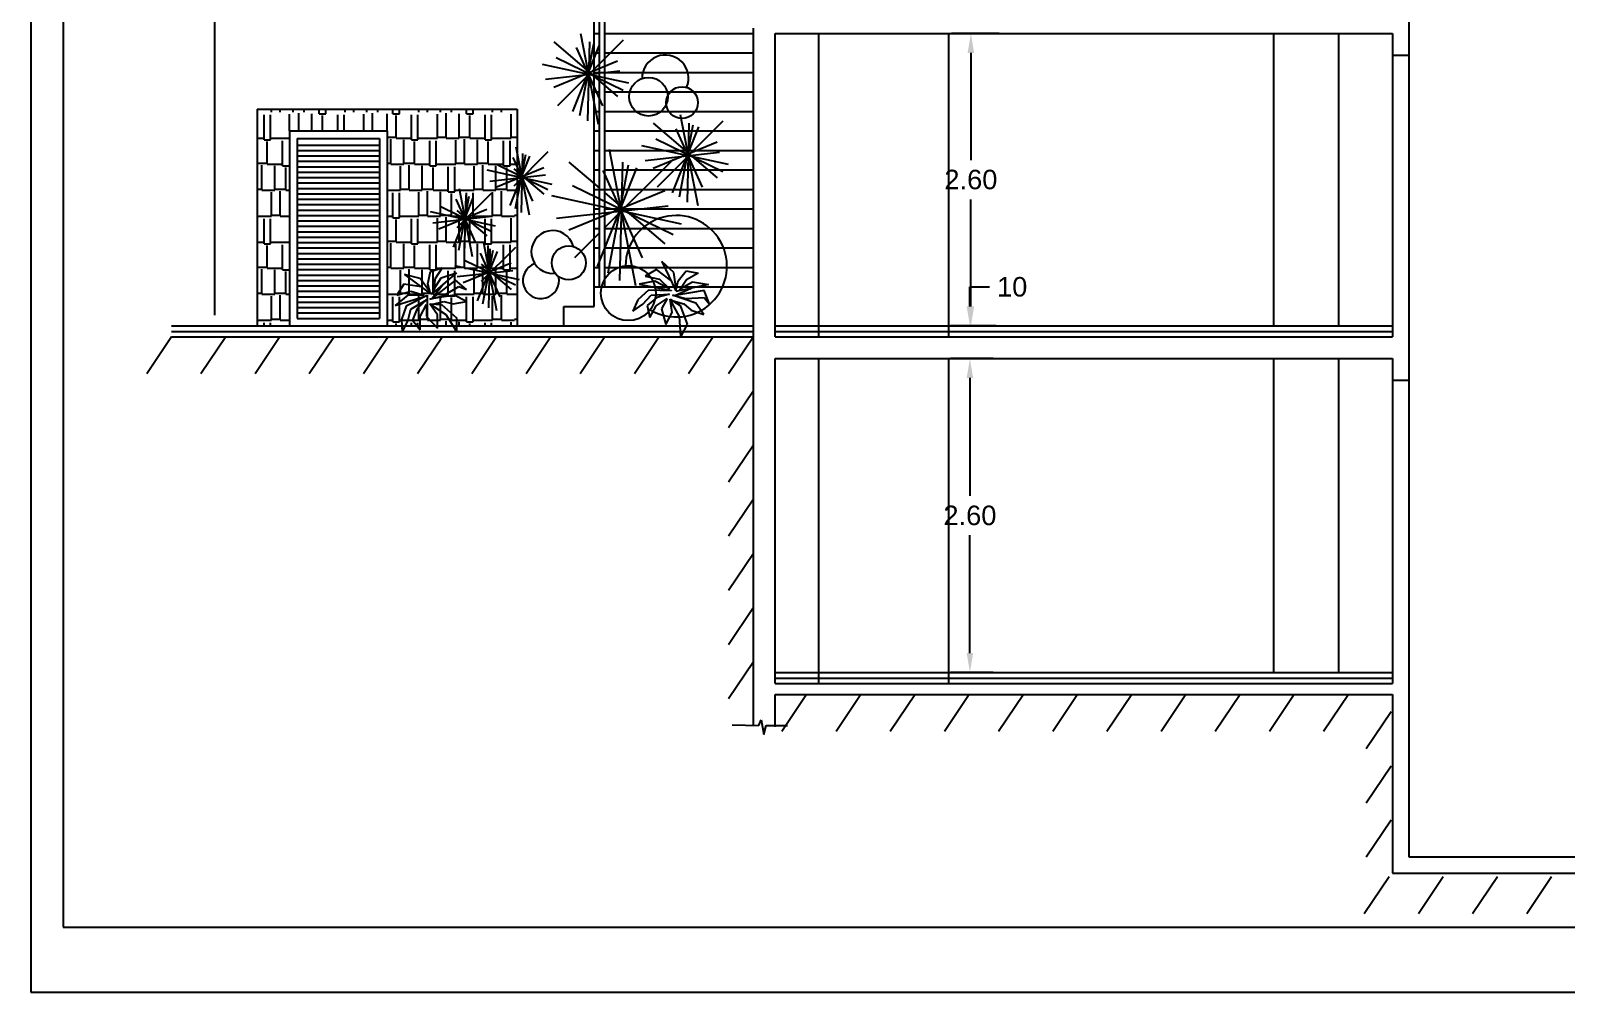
# Model space of a CAD drawing. Header units: millimetres. Extents: x 2200 to 2403, y 2380 to 2511.
# Drawn here: x 2285.21 to 2299.39, y 2459.72 to 2468.59 of the extents above; entities that cross this region are included whole.
import ezdxf

# ---------------------------------------------------------------- set-up
doc = ezdxf.new("R2010")
doc.units = ezdxf.units.MM
doc.styles.get("Standard").update_dxf_attribs({"font": 'arial.ttf'})
doc.dimstyles.get("Standard").update_dxf_attribs({"dimtxt": 0.18, "dimasz": 0.18, "dimexe": 0.18, "dimexo": 0.0625, "dimgap": 0.09, "dimtad": 0, "dimtih": 1, "dimtoh": 1, "dimdec": 4, "dimzin": 0, "dimdsep": 46, "dimtxsty": 'Standard', "dimcen": 0.09, "dimadec": 0, "dimazin": 0, "dimtfac": 1, "dimtdec": 4, "dimtofl": 0, "dimtmove": 0, "dimatfit": 3, "dimfxl": 1, "dimtolj": 1, "dimtzin": 0, "dimarcsym": 0})

# ---------------------------------------------------------------- blocks, each defined once
blk = doc.blocks.new('*D802')
at = {"color": 0, "lineweight": -2, "transparency": 16777216}
for p, q in [((2294.097, 2465.568), (2293.702, 2465.568)), ((2293.882, 2465.388), (2293.882, 2464.299)), ((2293.882, 2462.848), (2293.882, 2463.936)), ((2294.097, 2462.668), (2293.702, 2462.668))]:
    blk.add_line(p, q, dxfattribs=at)
at = {"color": 0, "transparency": 16777216}
for points in [[(2293.852, 2465.388), (2293.912, 2465.388), (2293.882, 2465.568)], [(2293.852, 2462.848), (2293.912, 2462.848), (2293.882, 2462.668)]]:
    blk.add_solid(points, dxfattribs=at)
at = {"layer": 'DEFPOINTS', "color": 0, "transparency": 16777216}
for p in [(2294.159, 2465.568), (2293.882, 2462.668), (2294.159, 2462.668)]:
    blk.add_point(p, dxfattribs=at)
at = {"color": 0, "transparency": 16777216, "insert": (2293.882, 2464.118), "char_height": 0.18, "attachment_point": 5}
blk.add_mtext('\\A1;2.60', dxfattribs=at)
blk = doc.blocks.new('*D803')
at = {"color": 0, "lineweight": -2, "transparency": 16777216}
for p, q in [((2293.882, 2466.048), (2293.882, 2466.228)), ((2293.882, 2466.228), (2294.062, 2466.228)), ((2294.025, 2465.868), (2293.702, 2465.868)), ((2294.025, 2465.568), (2293.702, 2465.568)), ((2293.882, 2465.388), (2293.882, 2465.208))]:
    blk.add_line(p, q, dxfattribs=at)
at = {"color": 0, "transparency": 16777216}
for points in [[(2293.852, 2466.048), (2293.912, 2466.048), (2293.882, 2465.868)], [(2293.852, 2465.388), (2293.912, 2465.388), (2293.882, 2465.568)]]:
    blk.add_solid(points, dxfattribs=at)
at = {"layer": 'DEFPOINTS', "color": 0, "transparency": 16777216}
for p in [(2293.882, 2465.868), (2294.088, 2465.868), (2294.088, 2465.568)]:
    blk.add_point(p, dxfattribs=at)
at = {"color": 0, "transparency": 16777216, "insert": (2294.272, 2466.228), "char_height": 0.18, "attachment_point": 5}
blk.add_mtext('\\A1;10', dxfattribs=at)
blk = doc.blocks.new('*D804')
at = {"color": 0, "lineweight": -2, "transparency": 16777216}
for p, q in [((2294.124, 2468.568), (2293.711, 2468.568)), ((2293.891, 2468.388), (2293.891, 2467.399)), ((2293.891, 2466.048), (2293.891, 2467.036)), ((2294.124, 2465.868), (2293.711, 2465.868))]:
    blk.add_line(p, q, dxfattribs=at)
at = {"color": 0, "transparency": 16777216}
for points in [[(2293.861, 2468.388), (2293.921, 2468.388), (2293.891, 2468.568)], [(2293.861, 2466.048), (2293.921, 2466.048), (2293.891, 2465.868)]]:
    blk.add_solid(points, dxfattribs=at)
at = {"layer": 'DEFPOINTS', "color": 0, "transparency": 16777216}
for p in [(2293.891, 2468.568), (2294.186, 2468.568), (2294.186, 2465.868)]:
    blk.add_point(p, dxfattribs=at)
at = {"color": 0, "transparency": 16777216, "insert": (2293.891, 2467.218), "char_height": 0.18, "attachment_point": 5}
blk.add_mtext('\\A1;2.60', dxfattribs=at)
blk = doc.blocks.new('*D805')
at = {"color": 0, "lineweight": -2, "transparency": 16777216}
for p, q in [((2293.891, 2469.148), (2293.891, 2469.328)), ((2294.151, 2468.968), (2293.711, 2468.968)), ((2294.151, 2468.568), (2293.711, 2468.568)), ((2293.891, 2468.388), (2293.891, 2468.208))]:
    blk.add_line(p, q, dxfattribs=at)
at = {"color": 0, "transparency": 16777216}
for points in [[(2293.861, 2469.148), (2293.921, 2469.148), (2293.891, 2468.968)], [(2293.861, 2468.388), (2293.921, 2468.388), (2293.891, 2468.568)]]:
    blk.add_solid(points, dxfattribs=at)
at = {"layer": 'DEFPOINTS', "color": 0, "transparency": 16777216}
for p in [(2293.891, 2468.968), (2294.213, 2468.968), (2294.213, 2468.568)]:
    blk.add_point(p, dxfattribs=at)
at = {"color": 0, "transparency": 16777216, "insert": (2293.891, 2468.768), "char_height": 0.18, "attachment_point": 5}
blk.add_mtext('\\A1;10', dxfattribs=at)

msp = doc.modelspace()

# ---------------------------------------------------------------- linework, layer by layer
at = {"color": 1}
for p, q in [((2285.2134, 2511.06758), (2285.2134, 2459.71758)), ((2285.2134, 2459.71758), (2324.36744, 2459.71758))]:
    msp.add_line(p, q, dxfattribs=at)
for p, q in [((2285.5134, 2510.76758), (2285.5134, 2460.31758)), ((2297.9334, 2472.16758), (2297.9334, 2460.96758)), ((2291.8834, 2462.18206), (2291.8834, 2468.61758)), ((2292.0834, 2468.56758), (2297.7834, 2468.56758)), ((2292.0834, 2465.76758), (2292.0834, 2468.56758)), ((2297.7834, 2468.56758), (2297.7834, 2465.76758)), ((2297.7834, 2468.36758), (2297.9334, 2468.36758)), ((2286.5134, 2465.76758), (2291.8834, 2465.76758)), ((2292.0834, 2465.76758), (2297.7834, 2465.76758)), ((2292.0834, 2465.56758), (2297.7834, 2465.56758)), ((2292.0834, 2462.56758), (2292.0834, 2465.56758)), ((2297.7834, 2465.56758), (2297.7834, 2462.56758)), ((2297.7834, 2465.36758), (2297.9334, 2465.36758)), ((2292.0834, 2462.56758), (2297.7834, 2462.56758)), ((2292.0834, 2462.16758), (2292.0834, 2462.46758)), ((2292.0834, 2462.46758), (2297.7834, 2462.46758)), ((2297.7834, 2462.46758), (2297.7834, 2460.81758)), ((2297.9334, 2460.96758), (2299.5834, 2460.96758)), ((2297.7834, 2460.81758), (2299.7334, 2460.81758)), ((2285.5134, 2460.31758), (2324.06744, 2460.31758))]:
    msp.add_line(p, q)
at = {"color": 4}
for p, q in [((2286.9134, 2465.96665), (2286.9134, 2472.46758)), ((2290.4634, 2466.22758), (2290.4634, 2470.00758)), ((2290.5134, 2466.22758), (2290.5134, 2469.93758)), ((2290.4134, 2466.04758), (2290.4134, 2469.10758)), ((2290.68248, 2468.506), (2290.07516, 2467.89909)), ((2290.28899, 2468.56764), (2290.45088, 2467.73024)), ((2290.4134, 2468.56758), (2290.4634, 2468.56758)), ((2290.5134, 2468.56758), (2291.8834, 2468.56758)), ((2290.04046, 2468.48866), (2290.63043, 2467.98579)), ((2290.45691, 2468.45398), (2290.21398, 2467.84707)), ((2290.24868, 2468.43664), (2290.49161, 2467.89909)), ((2290.40644, 2468.46931), (2290.27947, 2467.80636)), ((2290.37015, 2468.48866), (2290.35279, 2467.76037)), ((2290.4134, 2468.38758), (2290.4634, 2468.38758)), ((2290.5134, 2468.38758), (2291.8834, 2468.38758)), ((2290.73454, 2468.10718), (2289.93635, 2468.28058)), ((2290.04046, 2468.0725), (2290.63043, 2468.31526)), ((2290.06363, 2468.3456), (2290.68259, 2468.04426)), ((2290.4634, 2468.19791), (2289.96523, 2468.1426)), ((2290.4134, 2468.20758), (2291.8834, 2468.20758)), ((2290.65085, 2468.21872), (2290.5134, 2468.20346)), ((2290.4134, 2468.02758), (2290.4634, 2468.02758)), ((2290.5134, 2468.02758), (2291.8834, 2468.02758)), ((2287.3034, 2467.86758), (2287.3034, 2465.86758)), ((2287.3034, 2467.86758), (2289.7034, 2467.86758)), ((2287.36711, 2467.58641), (2287.36711, 2467.81641)), ((2287.42711, 2467.58641), (2287.42711, 2467.81641)), ((2287.43711, 2467.84141), (2287.43711, 2467.86758)), ((2287.51711, 2467.84141), (2287.51711, 2467.86758)), ((2287.6034, 2467.66758), (2287.6034, 2467.82141)), ((2287.63711, 2467.84141), (2287.63711, 2467.86758)), ((2287.68711, 2467.66758), (2287.68711, 2467.83141)), ((2287.73711, 2467.84141), (2287.73711, 2467.86758)), ((2287.80711, 2467.66758), (2287.80711, 2467.82641)), ((2287.87711, 2467.82641), (2287.87711, 2467.86758)), ((2287.87711, 2467.82641), (2287.93711, 2467.82641)), ((2287.90711, 2467.66758), (2287.90711, 2467.81141)), ((2287.93711, 2467.82641), (2287.93711, 2467.86758)), ((2288.04711, 2467.66758), (2288.04711, 2467.81641)), ((2288.10711, 2467.66758), (2288.10711, 2467.81641)), ((2288.11711, 2467.84141), (2288.11711, 2467.86758)), ((2288.19711, 2467.84141), (2288.19711, 2467.86758)), ((2288.28711, 2467.66758), (2288.28711, 2467.82141)), ((2288.31711, 2467.84141), (2288.31711, 2467.86758)), ((2288.36711, 2467.66758), (2288.36711, 2467.83141)), ((2288.41711, 2467.84141), (2288.41711, 2467.86758)), ((2288.5034, 2467.66758), (2288.5034, 2467.82641)), ((2288.55711, 2467.82641), (2288.55711, 2467.86758)), ((2288.55711, 2467.82641), (2288.61711, 2467.82641)), ((2288.58711, 2467.60141), (2288.58711, 2467.81141)), ((2288.61711, 2467.82641), (2288.61711, 2467.86758)), ((2288.72711, 2467.58641), (2288.72711, 2467.81641)), ((2288.78711, 2467.58641), (2288.78711, 2467.81641)), ((2288.79711, 2467.84141), (2288.79711, 2467.86758)), ((2288.87711, 2467.84141), (2288.87711, 2467.86758)), ((2288.96711, 2467.60141), (2288.96711, 2467.82141)), ((2288.99711, 2467.84141), (2288.99711, 2467.86758)), ((2289.04711, 2467.60141), (2289.04711, 2467.83141)), ((2289.09711, 2467.84141), (2289.09711, 2467.86758)), ((2289.16711, 2467.60141), (2289.16711, 2467.82641)), ((2289.23711, 2467.82641), (2289.23711, 2467.86758)), ((2289.23711, 2467.82641), (2289.29711, 2467.82641)), ((2289.26711, 2467.60141), (2289.26711, 2467.81141)), ((2289.29711, 2467.82641), (2289.29711, 2467.86758)), ((2289.40711, 2467.58641), (2289.40711, 2467.81641)), ((2289.46711, 2467.58641), (2289.46711, 2467.81641)), ((2289.47711, 2467.84141), (2289.47711, 2467.86758)), ((2289.55711, 2467.84141), (2289.55711, 2467.86758)), ((2289.64711, 2467.60141), (2289.64711, 2467.82141)), ((2289.7034, 2467.86758), (2289.7034, 2465.86758)), ((2290.4134, 2467.84758), (2290.4634, 2467.84758)), ((2290.5134, 2467.84758), (2291.8834, 2467.84758)), ((2291.20781, 2467.81809), (2291.36969, 2466.98069)), ((2287.6034, 2467.66758), (2288.5034, 2467.66758)), ((2287.6034, 2467.66758), (2287.6034, 2465.86758)), ((2288.5034, 2467.66758), (2288.5034, 2465.86758)), ((2290.4134, 2467.66758), (2290.4634, 2467.66758)), ((2290.5134, 2467.66758), (2291.8834, 2467.66758)), ((2290.95928, 2467.73911), (2291.54925, 2467.23624)), ((2291.6013, 2467.75645), (2290.99398, 2467.14954)), ((2291.37573, 2467.70443), (2291.1328, 2467.09752)), ((2291.1675, 2467.68709), (2291.41043, 2467.14954)), ((2291.32526, 2467.71976), (2291.19829, 2467.05681)), ((2291.28897, 2467.73911), (2291.27161, 2467.01082)), ((2287.3034, 2467.60141), (2287.36711, 2467.60141)), ((2287.36711, 2467.58641), (2287.42711, 2467.58641)), ((2287.39711, 2467.36141), (2287.39711, 2467.57141)), ((2287.42711, 2467.60141), (2287.6034, 2467.60141)), ((2287.53711, 2467.34641), (2287.53711, 2467.57641)), ((2287.6734, 2467.59758), (2288.4334, 2467.59758)), ((2287.6734, 2467.59758), (2287.6734, 2465.93758)), ((2287.6734, 2467.53758), (2288.4334, 2467.53758)), ((2288.4334, 2467.59758), (2288.4334, 2465.93758)), ((2288.5034, 2467.61141), (2288.58711, 2467.61141)), ((2288.53711, 2467.36141), (2288.53711, 2467.59141)), ((2288.58711, 2467.60141), (2288.72711, 2467.60141)), ((2288.65711, 2467.36141), (2288.65711, 2467.58641)), ((2288.72711, 2467.58641), (2288.78711, 2467.58641)), ((2288.75711, 2467.36141), (2288.75711, 2467.57141)), ((2288.78711, 2467.60141), (2288.96711, 2467.60141)), ((2288.89711, 2467.34641), (2288.89711, 2467.57641)), ((2288.95711, 2467.34641), (2288.95711, 2467.57641)), ((2288.96711, 2467.61141), (2289.04711, 2467.61141)), ((2289.04711, 2467.60141), (2289.16711, 2467.60141)), ((2289.13711, 2467.36141), (2289.13711, 2467.58141)), ((2289.16711, 2467.61141), (2289.26711, 2467.61141)), ((2289.21711, 2467.36141), (2289.21711, 2467.59141)), ((2289.26711, 2467.60141), (2289.40711, 2467.60141)), ((2289.33711, 2467.36141), (2289.33711, 2467.58641)), ((2289.40711, 2467.58641), (2289.46711, 2467.58641)), ((2289.43711, 2467.36141), (2289.43711, 2467.57141)), ((2289.46711, 2467.60141), (2289.64711, 2467.60141)), ((2289.57711, 2467.34641), (2289.57711, 2467.57641)), ((2289.63711, 2467.34641), (2289.63711, 2467.57641)), ((2289.64711, 2467.61141), (2289.7034, 2467.61141)), ((2289.69235, 2467.51993), (2289.81376, 2466.89188)), ((2291.65336, 2467.35763), (2290.85517, 2467.53103)), ((2290.95928, 2467.32295), (2291.54925, 2467.56571)), ((2290.98245, 2467.59605), (2291.60141, 2467.29471)), ((2287.3034, 2467.37141), (2287.39711, 2467.37141)), ((2287.6734, 2467.48758), (2288.4334, 2467.48758)), ((2287.6734, 2467.43758), (2288.4334, 2467.43758)), ((2287.6734, 2467.38758), (2288.4334, 2467.38758)), ((2288.5034, 2467.37141), (2288.53711, 2467.37141)), ((2288.65711, 2467.37141), (2288.75711, 2467.37141)), ((2289.13711, 2467.37141), (2289.21711, 2467.37141)), ((2289.33711, 2467.37141), (2289.43711, 2467.37141)), ((2289.81828, 2467.43468), (2289.63609, 2466.9795)), ((2289.66211, 2467.42168), (2289.84431, 2467.01852)), ((2289.98746, 2467.4737), (2289.67257, 2467.15902)), ((2289.78043, 2467.44618), (2289.6852, 2466.94897)), ((2289.75321, 2467.46069), (2289.7402, 2466.91448)), ((2290.18016, 2467.37941), (2290.4634, 2467.13798)), ((2290.4134, 2467.48758), (2290.4634, 2467.48758)), ((2290.5134, 2467.48758), (2291.8834, 2467.48758)), ((2291.14319, 2467.40542), (2290.5134, 2466.77605)), ((2290.55296, 2467.49788), (2290.79578, 2466.24177)), ((2290.67469, 2467.37941), (2290.64866, 2466.28697)), ((2291.56967, 2467.46917), (2290.88405, 2467.39305)), ((2287.34711, 2467.12141), (2287.34711, 2467.35141)), ((2287.39711, 2467.36141), (2287.53711, 2467.36141)), ((2287.46711, 2467.12141), (2287.46711, 2467.34641)), ((2287.53711, 2467.34641), (2287.59711, 2467.34641)), ((2287.56711, 2467.12141), (2287.56711, 2467.33141)), ((2287.59711, 2467.36141), (2287.6034, 2467.36141)), ((2287.6734, 2467.33758), (2288.4334, 2467.33758)), ((2287.6734, 2467.28758), (2288.4334, 2467.28758)), ((2287.6734, 2467.23758), (2288.4334, 2467.23758)), ((2288.53711, 2467.36141), (2288.65711, 2467.36141)), ((2288.62711, 2467.12141), (2288.62711, 2467.34141)), ((2288.70711, 2467.12141), (2288.70711, 2467.35141)), ((2288.75711, 2467.36141), (2288.89711, 2467.36141)), ((2288.82711, 2467.12141), (2288.82711, 2467.34641)), ((2288.89711, 2467.34641), (2288.95711, 2467.34641)), ((2288.92711, 2467.12141), (2288.92711, 2467.33141)), ((2288.95711, 2467.36141), (2289.13711, 2467.36141)), ((2289.06711, 2467.10641), (2289.06711, 2467.33641)), ((2289.12711, 2467.10641), (2289.12711, 2467.33641)), ((2289.21711, 2467.36141), (2289.33711, 2467.36141)), ((2289.30711, 2467.12141), (2289.30711, 2467.34141)), ((2289.38711, 2467.12141), (2289.38711, 2467.35141)), ((2290.0265, 2467.17458), (2289.42786, 2467.30463)), ((2289.43711, 2467.36141), (2289.57711, 2467.36141)), ((2289.96374, 2467.25824), (2289.44952, 2467.20115)), ((2289.50595, 2467.14857), (2289.94842, 2467.33064)), ((2289.50711, 2467.12141), (2289.50711, 2467.34641)), ((2289.52332, 2467.3534), (2289.98754, 2467.1274)), ((2289.57711, 2467.34641), (2289.63711, 2467.34641)), ((2289.60711, 2467.12141), (2289.60711, 2467.33141)), ((2289.63711, 2467.36141), (2289.7034, 2467.36141)), ((2289.67257, 2467.31867), (2289.94842, 2467.08354)), ((2290.4134, 2467.30758), (2290.4634, 2467.30758)), ((2290.80483, 2467.32739), (2290.44044, 2466.41702)), ((2290.49249, 2467.30138), (2290.85688, 2466.49506)), ((2290.5134, 2467.30758), (2291.8834, 2467.30758)), ((2290.72912, 2467.35039), (2290.53868, 2466.35596)), ((2287.3034, 2467.13141), (2287.34711, 2467.13141)), ((2287.34711, 2467.12141), (2287.46711, 2467.12141)), ((2287.43711, 2466.88141), (2287.43711, 2467.10141)), ((2287.46711, 2467.13141), (2287.56711, 2467.13141)), ((2287.51711, 2466.88141), (2287.51711, 2467.11141)), ((2287.56711, 2467.12141), (2287.6034, 2467.12141)), ((2287.6734, 2467.18758), (2288.4334, 2467.18758)), ((2287.6734, 2467.13758), (2288.4334, 2467.13758)), ((2287.6734, 2467.08758), (2288.4334, 2467.08758)), ((2288.5034, 2467.12141), (2288.62711, 2467.12141)), ((2288.55711, 2466.86641), (2288.55711, 2467.09641)), ((2288.61711, 2466.86641), (2288.61711, 2467.09641)), ((2288.62711, 2467.13141), (2288.70711, 2467.13141)), ((2288.70711, 2467.12141), (2288.82711, 2467.12141)), ((2288.79711, 2466.88141), (2288.79711, 2467.10141)), ((2288.82711, 2467.13141), (2288.92711, 2467.13141)), ((2288.87711, 2466.88141), (2288.87711, 2467.11141)), ((2288.92711, 2467.12141), (2289.06711, 2467.12141)), ((2288.99711, 2466.88141), (2288.99711, 2467.10641)), ((2289.06711, 2467.10641), (2289.12711, 2467.10641)), ((2289.09711, 2466.88141), (2289.09711, 2467.09141)), ((2289.12711, 2467.12141), (2289.30711, 2467.12141)), ((2289.4628, 2467.08919), (2289.1479, 2466.77451)), ((2289.16768, 2467.13543), (2289.28909, 2466.50737)), ((2289.23711, 2466.86641), (2289.23711, 2467.09641)), ((2289.29711, 2466.86641), (2289.29711, 2467.09641)), ((2289.30711, 2467.13141), (2289.38711, 2467.13141)), ((2289.38711, 2467.12141), (2289.50711, 2467.12141)), ((2289.47711, 2466.88141), (2289.47711, 2467.10141)), ((2289.50711, 2467.13141), (2289.60711, 2467.13141)), ((2289.55711, 2466.88141), (2289.55711, 2467.11141)), ((2289.60711, 2467.12141), (2289.7034, 2467.12141)), ((2290.18016, 2466.75516), (2291.06511, 2467.11931)), ((2290.21491, 2467.16482), (2291.14335, 2466.71281)), ((2290.4134, 2467.12758), (2291.8834, 2467.12758)), ((2290.5134, 2467.09537), (2291.06511, 2466.62511)), ((2287.6734, 2467.03758), (2288.4334, 2467.03758)), ((2287.6734, 2466.98758), (2288.4334, 2466.98758)), ((2288.98128, 2466.76406), (2289.42376, 2466.94614)), ((2288.99866, 2466.9689), (2289.46288, 2466.74289)), ((2289.29362, 2467.05018), (2289.11142, 2466.595)), ((2289.13745, 2467.03717), (2289.31964, 2466.63401)), ((2289.25576, 2467.06168), (2289.16054, 2466.56447)), ((2289.22855, 2467.07619), (2289.21553, 2466.52997)), ((2291.22128, 2466.80718), (2290.02399, 2467.06728)), ((2291.09574, 2466.9745), (2290.06732, 2466.86031)), ((2290.4134, 2466.94758), (2290.4634, 2466.94758)), ((2290.5134, 2466.94758), (2291.8834, 2466.94758)), ((2287.3034, 2466.88141), (2287.43711, 2466.88141)), ((2287.36711, 2466.62641), (2287.36711, 2466.85641)), ((2287.42711, 2466.62641), (2287.42711, 2466.85641)), ((2287.43711, 2466.89141), (2287.51711, 2466.89141)), ((2287.51711, 2466.88141), (2287.6034, 2466.88141)), ((2287.6734, 2466.93758), (2288.4334, 2466.93758)), ((2287.6734, 2466.88758), (2288.4334, 2466.88758)), ((2287.6734, 2466.83758), (2288.4334, 2466.83758)), ((2288.5034, 2466.88141), (2288.55711, 2466.88141)), ((2288.55711, 2466.86641), (2288.61711, 2466.86641)), ((2288.58711, 2466.64141), (2288.58711, 2466.85141)), ((2288.61711, 2466.88141), (2288.79711, 2466.88141)), ((2288.72711, 2466.62641), (2288.72711, 2466.85641)), ((2288.78711, 2466.62641), (2288.78711, 2466.85641)), ((2288.79711, 2466.89141), (2288.87711, 2466.89141)), ((2288.87711, 2466.88141), (2288.99711, 2466.88141)), ((2289.50184, 2466.79007), (2288.9032, 2466.92013)), ((2289.43907, 2466.87374), (2288.92486, 2466.81664)), ((2288.96711, 2466.64141), (2288.96711, 2466.86141)), ((2288.99711, 2466.89141), (2289.09711, 2466.89141)), ((2289.04711, 2466.64141), (2289.04711, 2466.87141)), ((2289.09711, 2466.88141), (2289.23711, 2466.88141)), ((2289.1479, 2466.93417), (2289.42376, 2466.69904)), ((2289.16711, 2466.64141), (2289.16711, 2466.86641)), ((2289.23711, 2466.86641), (2289.29711, 2466.86641)), ((2289.26711, 2466.64141), (2289.26711, 2466.85141)), ((2289.29711, 2466.88141), (2289.47711, 2466.88141)), ((2289.40711, 2466.62641), (2289.40711, 2466.85641)), ((2289.46711, 2466.62641), (2289.46711, 2466.85641)), ((2289.47711, 2466.89141), (2289.55711, 2466.89141)), ((2289.55711, 2466.88141), (2289.67711, 2466.88141)), ((2289.64711, 2466.64141), (2289.64711, 2466.86141)), ((2289.67711, 2466.89141), (2289.7034, 2466.89141)), ((2287.6734, 2466.78758), (2288.4334, 2466.78758)), ((2287.6734, 2466.73758), (2288.4334, 2466.73758)), ((2287.6734, 2466.68758), (2288.4334, 2466.68758)), ((2290.4634, 2466.72609), (2290.23221, 2466.49506)), ((2290.4134, 2466.76758), (2290.4634, 2466.76758)), ((2290.5134, 2466.76758), (2291.8834, 2466.76758)), ((2287.3034, 2466.64141), (2287.36711, 2466.64141)), ((2287.36711, 2466.62641), (2287.42711, 2466.62641)), ((2287.39711, 2466.40141), (2287.39711, 2466.61141)), ((2287.42711, 2466.64141), (2287.6034, 2466.64141)), ((2287.53711, 2466.38641), (2287.53711, 2466.61641)), ((2287.6734, 2466.63758), (2288.4334, 2466.63758)), ((2287.6734, 2466.58758), (2288.4334, 2466.58758)), ((2287.6734, 2466.53758), (2288.4334, 2466.53758)), ((2288.5034, 2466.65141), (2288.58711, 2466.65141)), ((2288.53711, 2466.40141), (2288.53711, 2466.63141)), ((2288.58711, 2466.64141), (2288.72711, 2466.64141)), ((2288.65711, 2466.40141), (2288.65711, 2466.62641)), ((2288.72711, 2466.62641), (2288.78711, 2466.62641)), ((2288.75711, 2466.40141), (2288.75711, 2466.61141)), ((2288.78711, 2466.64141), (2288.96711, 2466.64141)), ((2288.89711, 2466.38641), (2288.89711, 2466.61641)), ((2288.95711, 2466.38641), (2288.95711, 2466.61641)), ((2288.96711, 2466.65141), (2289.04711, 2466.65141)), ((2289.04711, 2466.64141), (2289.16711, 2466.64141)), ((2289.13711, 2466.40141), (2289.13711, 2466.62141)), ((2289.16711, 2466.65141), (2289.26711, 2466.65141)), ((2289.21711, 2466.40141), (2289.21711, 2466.63141)), ((2289.26711, 2466.64141), (2289.40711, 2466.64141)), ((2289.51747, 2466.55379), (2289.33527, 2466.09861)), ((2289.33711, 2466.40141), (2289.33711, 2466.62641)), ((2289.3613, 2466.54079), (2289.5435, 2466.13763)), ((2289.68665, 2466.59281), (2289.37176, 2466.27813)), ((2289.47962, 2466.56529), (2289.38439, 2466.06808)), ((2289.39154, 2466.63904), (2289.51295, 2466.01098)), ((2289.40711, 2466.62641), (2289.46711, 2466.62641)), ((2289.43711, 2466.40141), (2289.43711, 2466.61141)), ((2289.4524, 2466.5798), (2289.43939, 2466.03359)), ((2289.46711, 2466.64141), (2289.64711, 2466.64141)), ((2289.57711, 2466.38641), (2289.57711, 2466.61641)), ((2289.63711, 2466.38641), (2289.63711, 2466.61641)), ((2289.64711, 2466.65141), (2289.7034, 2466.65141)), ((2290.4134, 2466.58758), (2290.4634, 2466.58758)), ((2290.5134, 2466.58758), (2291.8834, 2466.58758)), ((2287.3034, 2466.41141), (2287.39711, 2466.41141)), ((2287.34711, 2466.16141), (2287.34711, 2466.39141)), ((2287.39711, 2466.40141), (2287.53711, 2466.40141)), ((2287.46711, 2466.16141), (2287.46711, 2466.38641)), ((2287.53711, 2466.38641), (2287.59711, 2466.38641)), ((2287.59711, 2466.40141), (2287.6034, 2466.40141)), ((2287.6734, 2466.48758), (2288.4334, 2466.48758)), ((2287.6734, 2466.43758), (2288.4334, 2466.43758)), ((2287.6734, 2466.38758), (2288.4334, 2466.38758)), ((2288.5034, 2466.41141), (2288.53711, 2466.41141)), ((2288.53711, 2466.40141), (2288.65711, 2466.40141)), ((2288.62711, 2466.16141), (2288.62711, 2466.38141)), ((2288.65711, 2466.41141), (2288.75711, 2466.41141)), ((2288.70711, 2466.16141), (2288.70711, 2466.39141)), ((2288.75711, 2466.40141), (2288.89711, 2466.40141)), ((2288.82711, 2466.16141), (2288.82711, 2466.38641)), ((2288.89711, 2466.38641), (2288.95711, 2466.38641)), ((2288.9024, 2466.37074), (2289.01052, 2466.40466)), ((2289.01052, 2466.40466), (2288.94369, 2466.30097)), ((2288.95711, 2466.40141), (2289.13711, 2466.40141)), ((2289.72569, 2466.29369), (2289.12705, 2466.42374)), ((2289.13711, 2466.41141), (2289.21711, 2466.41141)), ((2289.20513, 2466.26768), (2289.64761, 2466.44975)), ((2289.21711, 2466.40141), (2289.33711, 2466.40141)), ((2289.22251, 2466.47251), (2289.68673, 2466.24651)), ((2289.30711, 2466.16141), (2289.30711, 2466.38141)), ((2289.33711, 2466.41141), (2289.43711, 2466.41141)), ((2289.37176, 2466.43778), (2289.64761, 2466.20265)), ((2289.38711, 2466.16141), (2289.38711, 2466.39141)), ((2289.43711, 2466.40141), (2289.57711, 2466.40141)), ((2289.50711, 2466.16141), (2289.50711, 2466.38641)), ((2289.57711, 2466.38641), (2289.63711, 2466.38641)), ((2289.63711, 2466.40141), (2289.7034, 2466.40141)), ((2290.4134, 2466.40758), (2290.4634, 2466.40758)), ((2290.5134, 2466.40758), (2291.8834, 2466.40758)), ((2290.99048, 2466.38726), (2290.88511, 2466.32829)), ((2291.11957, 2466.29068), (2290.99048, 2466.38726)), ((2291.03905, 2466.46245), (2291.16646, 2466.19064)), ((2291.14861, 2466.3607), (2291.03905, 2466.46245)), ((2287.56711, 2466.16141), (2287.56711, 2466.37141)), ((2287.6734, 2466.33758), (2288.4334, 2466.33758)), ((2287.6734, 2466.28758), (2288.4334, 2466.28758)), ((2287.6734, 2466.23758), (2288.4334, 2466.23758)), ((2288.65653, 2466.25361), (2288.59127, 2466.15201)), ((2288.81588, 2466.22907), (2288.65653, 2466.25361)), ((2288.80858, 2466.30453), (2288.66404, 2466.34281)), ((2288.66404, 2466.34281), (2288.9043, 2466.16284)), ((2288.89819, 2466.18142), (2288.80858, 2466.30453)), ((2288.88001, 2466.25568), (2288.9024, 2466.37074)), ((2288.9043, 2466.16284), (2288.88001, 2466.25568)), ((2289.14208, 2466.35845), (2288.90933, 2466.15908)), ((2289.13508, 2466.28989), (2288.91756, 2466.12299)), ((2288.91756, 2466.12299), (2289.01907, 2466.25361)), ((2288.92711, 2466.16141), (2288.92711, 2466.37141)), ((2288.94369, 2466.30097), (2288.93349, 2466.17805)), ((2288.93607, 2466.20913), (2289.00035, 2466.3108)), ((2289.00035, 2466.3108), (2289.14208, 2466.35845)), ((2289.06711, 2466.14641), (2289.06711, 2466.37641)), ((2289.12711, 2466.14641), (2289.12711, 2466.37641)), ((2289.23659, 2466.20281), (2289.13508, 2466.28989)), ((2289.66292, 2466.37735), (2289.14871, 2466.32026)), ((2289.60711, 2466.16141), (2289.60711, 2466.37141)), ((2290.9747, 2466.28055), (2290.82795, 2466.25185)), ((2290.82795, 2466.25185), (2291.12356, 2466.19474)), ((2290.88511, 2466.32829), (2291.01735, 2466.29894)), ((2291.10908, 2466.20895), (2290.9747, 2466.28055)), ((2291.01735, 2466.29894), (2291.10908, 2466.20895)), ((2291.1698, 2466.20991), (2291.14861, 2466.3607)), ((2291.16646, 2466.19064), (2291.18867, 2466.284)), ((2291.46829, 2466.25145), (2291.16913, 2466.18496)), ((2291.18867, 2466.284), (2291.26255, 2466.37502)), ((2291.26618, 2466.29402), (2291.19937, 2466.19034)), ((2291.21627, 2466.21656), (2291.3208, 2466.27606)), ((2291.26255, 2466.37502), (2291.37392, 2466.35411)), ((2291.37392, 2466.35411), (2291.26618, 2466.29402)), ((2291.3208, 2466.27606), (2291.46829, 2466.25145)), ((2287.3034, 2466.17141), (2287.34711, 2466.17141)), ((2287.34711, 2466.16141), (2287.46711, 2466.16141)), ((2287.43711, 2465.92141), (2287.43711, 2466.14141)), ((2287.46711, 2466.17141), (2287.56711, 2466.17141)), ((2287.51711, 2465.92141), (2287.51711, 2466.15141)), ((2287.56711, 2466.16141), (2287.6034, 2466.16141)), ((2287.6734, 2466.18758), (2288.4334, 2466.18758)), ((2287.6734, 2466.13758), (2288.4334, 2466.13758)), ((2288.5034, 2466.16141), (2288.62711, 2466.16141)), ((2288.55711, 2465.90641), (2288.55711, 2466.13641)), ((2288.69278, 2466.15201), (2288.57677, 2466.05768)), ((2288.57677, 2466.05768), (2288.86451, 2466.14629)), ((2288.59127, 2466.15201), (2288.72179, 2466.1883)), ((2288.61711, 2465.90641), (2288.61711, 2466.13641)), ((2288.62711, 2466.17141), (2288.70711, 2466.17141)), ((2288.86787, 2466.1453), (2288.67828, 2466.05042)), ((2288.84505, 2466.15201), (2288.69278, 2466.15201)), ((2288.70711, 2466.16141), (2288.82711, 2466.16141)), ((2288.72179, 2466.1883), (2288.84505, 2466.15201)), ((2288.72179, 2466.02139), (2288.8668, 2466.10847)), ((2288.8668, 2466.10847), (2288.77979, 2466.02865)), ((2288.79711, 2465.92141), (2288.79711, 2466.14141)), ((2288.82711, 2466.17141), (2288.92711, 2466.17141)), ((2288.86451, 2466.14629), (2288.86787, 2466.1453)), ((2288.87711, 2465.92141), (2288.87711, 2466.15141)), ((2289.12058, 2466.15201), (2288.8958, 2466.11573)), ((2288.8958, 2466.11573), (2289.01907, 2466.14476)), ((2288.92711, 2466.16141), (2289.06711, 2466.16141)), ((2288.99711, 2465.92141), (2288.99711, 2466.14641)), ((2289.01907, 2466.14476), (2289.16408, 2466.23184)), ((2289.06711, 2466.14641), (2289.12711, 2466.14641)), ((2289.09711, 2465.92141), (2289.09711, 2466.13141)), ((2289.23659, 2466.09396), (2289.12058, 2466.15201)), ((2289.12711, 2466.16141), (2289.30711, 2466.16141)), ((2289.16408, 2466.23184), (2289.23659, 2466.20281)), ((2289.23711, 2465.90641), (2289.23711, 2466.13641)), ((2289.29711, 2465.90641), (2289.29711, 2466.13641)), ((2289.30711, 2466.17141), (2289.38711, 2466.17141)), ((2289.38711, 2466.16141), (2289.50711, 2466.16141)), ((2289.47711, 2465.92141), (2289.47711, 2466.14141)), ((2289.50711, 2466.17141), (2289.60711, 2466.17141)), ((2289.55711, 2465.92141), (2289.55711, 2466.15141)), ((2289.60711, 2466.16141), (2289.7034, 2466.16141)), ((2290.4134, 2466.22758), (2291.8834, 2466.22758)), ((2290.81772, 2466.1093), (2290.76952, 2466.00342)), ((2290.91412, 2466.19771), (2290.81772, 2466.1093)), ((2290.86208, 2466.06921), (2290.93887, 2466.15164)), ((2290.99347, 2466.13076), (2290.90389, 2466.05516)), ((2291.12606, 2466.19229), (2290.91412, 2466.19771)), ((2290.93887, 2466.15164), (2291.1078, 2466.1603)), ((2290.98494, 2466.05308), (2291.08732, 2466.12187)), ((2291.1078, 2466.1603), (2290.99347, 2466.13076)), ((2291.08732, 2466.12187), (2291.03614, 2466.0258)), ((2291.11633, 2466.11464), (2291.2089, 2466.05709)), ((2291.13255, 2465.99088), (2291.11633, 2466.11464)), ((2291.20294, 2465.95337), (2291.11932, 2466.10482)), ((2291.12356, 2466.19474), (2291.12606, 2466.19229)), ((2291.13681, 2466.15306), (2291.25924, 2466.12072)), ((2291.35224, 2466.07938), (2291.13681, 2466.15306)), ((2291.14158, 2466.09894), (2291.24175, 2466.07248)), ((2291.15942, 2466.14924), (2291.31043, 2466.21678)), ((2291.42987, 2466.19425), (2291.15942, 2466.14924)), ((2291.25924, 2466.12072), (2291.42817, 2466.12937)), ((2291.42817, 2466.12937), (2291.47851, 2466.06966)), ((2291.47851, 2466.06966), (2291.42987, 2466.19425)), ((2287.6734, 2466.08758), (2288.4334, 2466.08758)), ((2287.6734, 2466.03758), (2288.4334, 2466.03758)), ((2287.6734, 2465.98758), (2288.4334, 2465.98758)), ((2288.67828, 2466.05042), (2288.63478, 2465.92705)), ((2288.69278, 2465.91254), (2288.72179, 2466.02139)), ((2288.77979, 2466.02865), (2288.73629, 2465.9198)), ((2288.80879, 2465.95608), (2288.8668, 2466.06493)), ((2288.80879, 2465.83272), (2288.80879, 2465.95608)), ((2288.8668, 2466.06493), (2288.8668, 2465.95608)), ((2288.8668, 2465.95608), (2288.96831, 2465.84723)), ((2288.96831, 2465.9706), (2288.8958, 2466.07219)), ((2288.8958, 2466.07219), (2289.00457, 2466.06493)), ((2289.04807, 2465.9706), (2288.90305, 2466.06493)), ((2288.92547, 2466.07021), (2289.02632, 2466.09396)), ((2288.96831, 2465.84723), (2288.96831, 2465.9706)), ((2289.00457, 2466.06493), (2289.14233, 2465.94157)), ((2289.02632, 2466.09396), (2289.11333, 2466.07219)), ((2289.14233, 2465.8182), (2289.04807, 2465.9706)), ((2289.11333, 2466.07219), (2289.23659, 2466.09396)), ((2290.1334, 2465.86758), (2290.1334, 2466.04758)), ((2290.1334, 2466.04758), (2290.4134, 2466.04758)), ((2290.76952, 2466.00342), (2290.86208, 2466.06921)), ((2290.90389, 2466.05516), (2290.92693, 2465.94421)), ((2290.92693, 2465.94421), (2290.98494, 2466.05308)), ((2291.03614, 2466.0258), (2291.07453, 2465.882)), ((2291.07453, 2465.882), (2291.13255, 2465.99088)), ((2291.21446, 2465.77455), (2291.20294, 2465.95337)), ((2291.2089, 2466.05709), (2291.27247, 2465.88343)), ((2291.24175, 2466.07248), (2291.3083, 2466.01235)), ((2291.3083, 2466.01235), (2291.42732, 2465.97359)), ((2291.42732, 2465.97359), (2291.35224, 2466.07938)), ((2287.3034, 2465.92141), (2287.43711, 2465.92141)), ((2287.36711, 2465.86758), (2287.36711, 2465.89641)), ((2287.42711, 2465.86758), (2287.42711, 2465.89641)), ((2287.43711, 2465.93141), (2287.51711, 2465.93141)), ((2287.51711, 2465.92141), (2287.6034, 2465.92141)), ((2287.6734, 2465.93758), (2288.4334, 2465.93758)), ((2288.5034, 2465.92141), (2288.55711, 2465.92141)), ((2288.55711, 2465.90641), (2288.61711, 2465.90641)), ((2288.58711, 2465.86758), (2288.58711, 2465.89141)), ((2288.61711, 2465.92141), (2288.79711, 2465.92141)), ((2288.63478, 2465.92705), (2288.64203, 2465.81095)), ((2288.64203, 2465.81095), (2288.69278, 2465.91254)), ((2288.72711, 2465.86758), (2288.72711, 2465.89641)), ((2288.73629, 2465.9198), (2288.80879, 2465.83272)), ((2288.78711, 2465.86758), (2288.78711, 2465.89641)), ((2288.79711, 2465.93141), (2288.87711, 2465.93141)), ((2288.87711, 2465.92141), (2288.99711, 2465.92141)), ((2288.96711, 2465.86758), (2288.96711, 2465.90141)), ((2288.99711, 2465.93141), (2289.09711, 2465.93141)), ((2289.04711, 2465.86758), (2289.04711, 2465.91141)), ((2289.09711, 2465.92141), (2289.23711, 2465.92141)), ((2289.14233, 2465.94157), (2289.14233, 2465.8182)), ((2289.16711, 2465.86758), (2289.16711, 2465.90641)), ((2289.23711, 2465.90641), (2289.29711, 2465.90641)), ((2289.26711, 2465.86758), (2289.26711, 2465.89141)), ((2289.29711, 2465.92141), (2289.47711, 2465.92141)), ((2289.40711, 2465.86758), (2289.40711, 2465.89641)), ((2289.46711, 2465.86758), (2289.46711, 2465.89641)), ((2289.47711, 2465.93141), (2289.55711, 2465.93141)), ((2289.55711, 2465.92141), (2289.67711, 2465.92141)), ((2289.64711, 2465.86758), (2289.64711, 2465.90141)), ((2289.67711, 2465.93141), (2289.7034, 2465.93141)), ((2291.27247, 2465.88343), (2291.21446, 2465.77455)), ((2292.0834, 2465.86758), (2297.7834, 2465.86758)), ((2292.0834, 2465.81758), (2297.7834, 2465.81758)), ((2286.5134, 2465.76758), (2286.28488, 2465.42592)), ((2287.0134, 2465.76758), (2286.78488, 2465.42592)), ((2287.5134, 2465.76758), (2287.28488, 2465.42592)), ((2288.0134, 2465.76758), (2287.78488, 2465.42592)), ((2288.5134, 2465.76758), (2288.28488, 2465.42592)), ((2289.0134, 2465.76758), (2288.78488, 2465.42592)), ((2289.5134, 2465.76758), (2289.28488, 2465.42592)), ((2290.0134, 2465.76758), (2289.78488, 2465.42592)), ((2290.5134, 2465.76758), (2290.28488, 2465.42592)), ((2291.0134, 2465.76758), (2290.78488, 2465.42592)), ((2291.5134, 2465.76758), (2291.28488, 2465.42592)), ((2291.8834, 2465.76758), (2291.65488, 2465.42592)), ((2291.8834, 2465.26758), (2291.65488, 2464.92592)), ((2291.8834, 2464.76758), (2291.65488, 2464.42592)), ((2291.8834, 2464.26758), (2291.65488, 2463.92592)), ((2291.8834, 2463.76758), (2291.65488, 2463.42592)), ((2291.8834, 2463.26758), (2291.65488, 2462.92592)), ((2291.8834, 2462.76758), (2291.65488, 2462.42592)), ((2292.0834, 2462.66758), (2297.7834, 2462.66758)), ((2292.0834, 2462.61758), (2297.7834, 2462.61758)), ((2292.37519, 2462.46758), (2292.14668, 2462.12592)), ((2292.87519, 2462.46758), (2292.64668, 2462.12592)), ((2293.37519, 2462.46758), (2293.14668, 2462.12592)), ((2293.87519, 2462.46758), (2293.64668, 2462.12592)), ((2294.37519, 2462.46758), (2294.14668, 2462.12592)), ((2294.87519, 2462.46758), (2294.64668, 2462.12592)), ((2295.37519, 2462.46758), (2295.14668, 2462.12592)), ((2295.87519, 2462.46758), (2295.64668, 2462.12592)), ((2296.37519, 2462.46758), (2296.14668, 2462.12592)), ((2296.87519, 2462.46758), (2296.64668, 2462.12592)), ((2297.37519, 2462.46758), (2297.14668, 2462.12592)), ((2297.76882, 2462.30516), (2297.54031, 2461.9635)), ((2291.68719, 2462.18623), (2291.93288, 2462.18101)), ((2291.93288, 2462.18101), (2291.95379, 2462.23325)), ((2291.95379, 2462.23325), (2291.97992, 2462.09743)), ((2291.97992, 2462.09743), (2292.00083, 2462.18101)), ((2292.00083, 2462.18101), (2292.19948, 2462.18101)), ((2297.76882, 2461.80516), (2297.54031, 2461.4635)), ((2297.76882, 2461.30516), (2297.54031, 2460.9635)), ((2297.75061, 2460.78262), (2297.5221, 2460.44096)), ((2298.25061, 2460.78262), (2298.0221, 2460.44096)), ((2298.75061, 2460.78262), (2298.5221, 2460.44096)), ((2299.25061, 2460.78262), (2299.0221, 2460.44096))]:
    msp.add_line(p, q, dxfattribs=at)
at = {"color": 3}
for p, q in [((2292.4864, 2465.76758), (2292.4864, 2468.56758)), ((2293.6864, 2465.76758), (2293.6864, 2468.56758)), ((2292.4864, 2462.56758), (2292.4864, 2465.56758)), ((2293.6864, 2462.56758), (2293.6864, 2465.56758))]:
    msp.add_line(p, q, dxfattribs=at)
at = {"color": 2}
for p, q in [((2296.6834, 2468.56758), (2296.6834, 2465.86758)), ((2297.2834, 2468.56758), (2297.2834, 2465.86758)), ((2296.6834, 2465.56758), (2296.6834, 2462.66758)), ((2297.2834, 2465.56758), (2297.2834, 2462.66758))]:
    msp.add_line(p, q, dxfattribs=at)
at = {"color": 7}
for p, q in [((2286.5134, 2465.86758), (2291.8834, 2465.86758)), ((2286.5134, 2465.81758), (2291.8834, 2465.81758))]:
    msp.add_line(p, q, dxfattribs=at)
at = {"color": 4}
for centre, radius in [((2290.91537, 2467.98378), 0.17847), ((2291.22553, 2467.92954), 0.14627), ((2290.17875, 2466.44954), 0.15697), ((2290.72928, 2466.17059), 0.25349)]:
    msp.add_circle(centre, radius, dxfattribs=at)
for centre, radius, start, end in [((2291.07045, 2468.15425), 0.2144, 336.765897, 180.573336), ((2291.17125, 2466.41855), 0.46852, 239.093524, 179.493573), ((2290.03143, 2466.55028), 0.19766, 14.644361, 276.630846), ((2289.92288, 2466.28682), 0.16693, 110.239435, 12.527963)]:
    msp.add_arc(centre, radius, start, end, dxfattribs=at)

# ---------------------------------------------------------------- dimensions: what is measured, and where the dimension line sits
at = {"color": 1}
for p1, p2, distance, text, picture, middle in [((2294.21306, 2468.56758), (2294.21306, 2468.96758), 0.32185, '10', '*D805', (2293.89121, 2468.76758)), ((2294.18624, 2465.86758), (2294.18624, 2468.56758), 0.29503, '2.60', '*D804', (2293.89121, 2467.21758)), ((2294.0879, 2465.56758), (2294.0879, 2465.86758), 0.20563, '10', '*D803', (2294.27242, 2466.22758)), ((2294.15942, 2465.56758), (2294.15942, 2462.66758), -0.27715, '2.60', '*D802', (2293.88227, 2464.11758))]:
    dim = msp.add_aligned_dim(p1=p1, p2=p2, distance=distance, text=text, dimstyle='Standard', dxfattribs=at)
    dim.commit()
    dim.dimension.update_dxf_attribs({"geometry": picture, "text_midpoint": middle})

doc.saveas('drawing.dxf')
